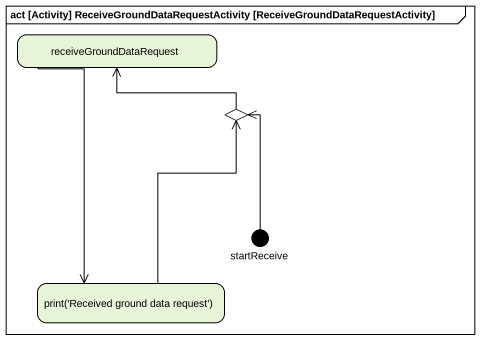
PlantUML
@startuml
mainframe act [Activity] ReceiveGroundDataRequestActivity [ReceiveGroundDataRequestActivity]
hide empty description
state receiveGroundDataRequest
state choice1 <<choice>>
state startReceive <<start>>
state "print('Received ground data request')" as print_Received_ground_data
receiveGroundDataRequest --> print_Received_ground_data
choice1 -left-> receiveGroundDataRequest
startReceive -up-> choice1
print_Received_ground_data -up-> choice1
@enduml
